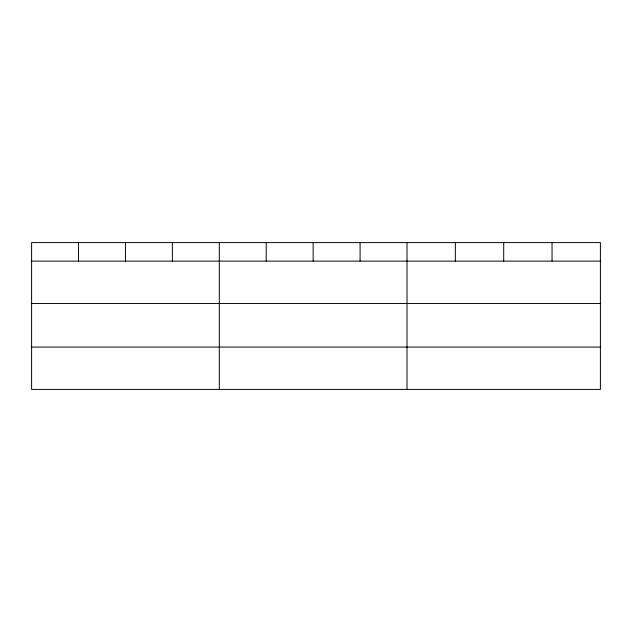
<?xml version="1.0" encoding="UTF-8"?>
<svg xmlns="http://www.w3.org/2000/svg" width="632" height="632" viewBox="0 0 632 632"><rect width="100%" height="100%" fill="white"/><g stroke="black" fill="none" stroke-linecap="round" stroke-linejoin="round"><path stroke-width="0.95" d="M600.4 303.455L600.4 242.601L31.6 242.601L31.6 389.399L600.4 389.399L600.4 303.455L31.6 303.455M31.6 261.119L600.4 261.119M31.6 347.071L600.4 347.071M552.052 242.601L552.052 261.119M503.704 242.601L503.704 261.119M455.356 242.601L455.356 261.119M407.008 242.601L407.008 389.399M360.082 242.601L360.082 261.119M313.156 242.601L313.156 261.119M266.23 242.601L266.23 261.119M219.304 242.601L219.304 389.399M172.378 242.601L172.378 261.119M125.452 242.601L125.452 261.119M78.526 242.601L78.526 261.119"/></g></svg>
